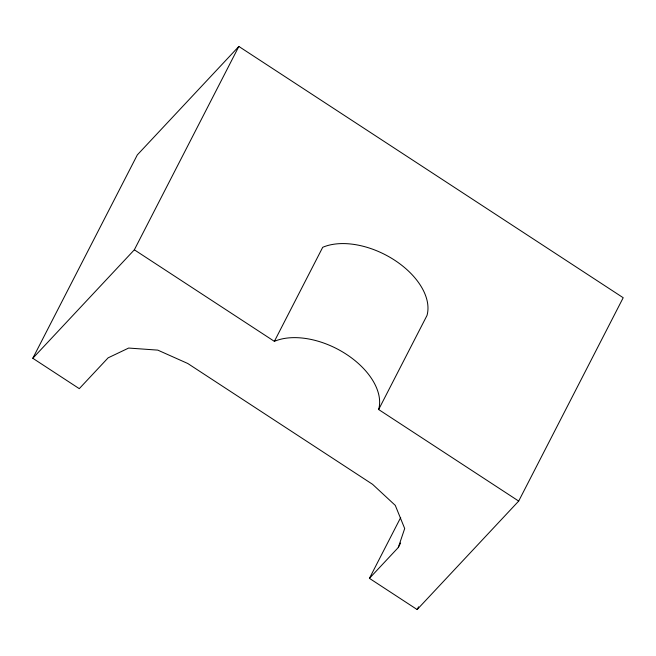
<?xml version="1.0" encoding="UTF-8"?>
<svg xmlns="http://www.w3.org/2000/svg" width="656" height="656" viewBox="0 0 656 656"><rect width="100%" height="100%" fill="white"/><g stroke="black" fill="none" stroke-linecap="round" stroke-linejoin="round"><path stroke-width="0.98" d="M369.426 578.346L398.274 547.53L404.695 528.523L395.281 505.382L372.559 484.308L187.747 363.481L157.801 350.124L128.658 348.057L108.125 357.84L79.278 388.655L32.8 358.274L137.309 154.914L238.85 46.445L623.2 297.726L518.691 501.086L417.15 609.555L369.426 578.346L400.685 517.527M32.8 358.274L134.341 249.805L238.85 46.445M134.341 249.805L274.372 341.358L322.711 247.304A65.674 39.795 27.2 0 1 394.666 260.219A65.674 39.795 27.2 0 1 426.99 315.479L378.651 409.533L518.691 501.086M398.274 547.53L400.611 542.996M417.15 609.555L418.553 606.825M274.372 341.358A65.674 39.795 27.2 0 1 346.335 354.273A65.674 39.795 27.2 0 1 378.651 409.533"/></g></svg>
